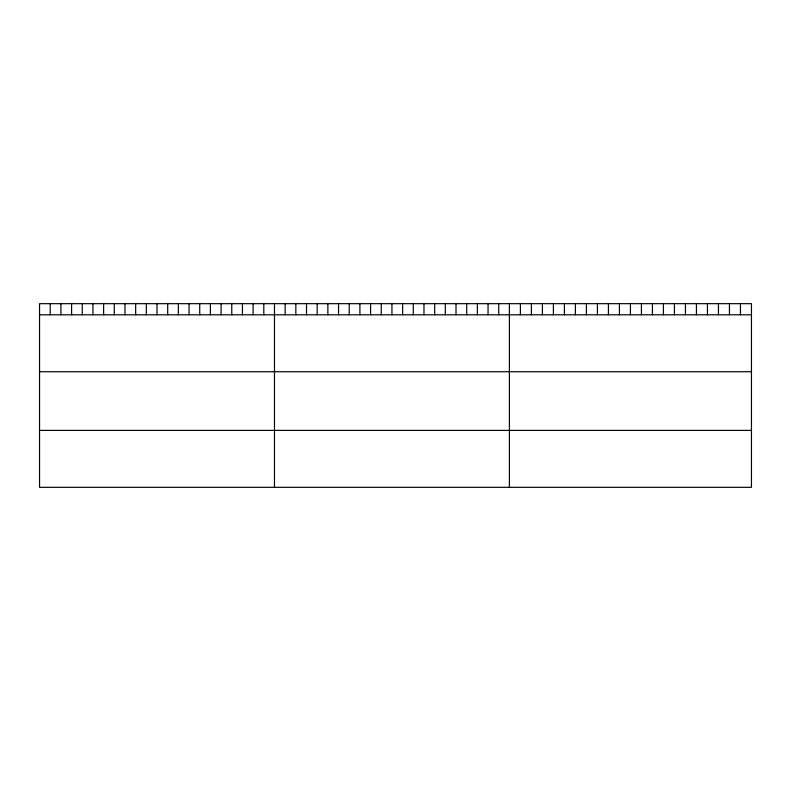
<?xml version="1.0" encoding="UTF-8"?>
<svg xmlns="http://www.w3.org/2000/svg" width="791" height="791" viewBox="0 0 791 791"><rect width="100%" height="100%" fill="white"/><g stroke="black" fill="none" stroke-linecap="round" stroke-linejoin="round"><path stroke-width="1.19" d="M751.45 314.798L751.45 487.325L39.55 487.325L39.55 303.675L751.45 303.675L751.45 314.798L39.55 314.798M39.55 371.73L751.45 371.73M39.55 430.393L751.45 430.393M740.445 303.675L740.445 314.798M729.45 303.675L729.45 314.798M718.446 303.675L718.446 314.798M707.441 303.675L707.441 314.798M696.436 303.675L696.436 314.798M685.441 303.675L685.441 314.798M674.436 303.675L674.436 314.798M663.431 303.675L663.431 314.798M652.427 303.675L652.427 314.798M641.432 303.675L641.432 314.798M630.427 303.675L630.427 314.798M619.422 303.675L619.422 314.798M608.427 303.675L608.427 314.798M597.423 303.675L597.423 314.798M586.418 303.675L586.418 314.798M575.413 303.675L575.413 314.798M564.418 303.675L564.418 314.798M553.413 303.675L553.413 314.798M542.408 303.675L542.408 314.798M531.404 303.675L531.404 314.798M520.409 303.675L520.409 314.798M509.404 303.675L509.404 487.325M498.726 303.675L498.726 314.798M488.047 303.675L488.047 314.798M477.369 303.675L477.369 314.798M466.69 303.675L466.69 314.798M456.012 303.675L456.012 314.798M445.333 303.675L445.333 314.798M434.655 303.675L434.655 314.798M423.976 303.675L423.976 314.798M413.298 303.675L413.298 314.798M402.619 303.675L402.619 314.798M391.94 303.675L391.94 314.798M381.262 303.675L381.262 314.798M370.584 303.675L370.584 314.798M359.905 303.675L359.905 314.798M349.226 303.675L349.226 314.798M338.548 303.675L338.548 314.798M327.87 303.675L327.87 314.798M317.191 303.675L317.191 314.798M306.512 303.675L306.512 314.798M295.834 303.675L295.834 314.798M285.155 303.675L285.155 314.798M274.477 303.675L274.477 487.325M263.798 303.675L263.798 314.798M253.12 303.675L253.12 314.798M242.441 303.675L242.441 314.798M231.763 303.675L231.763 314.798M221.084 303.675L221.084 314.798M210.406 303.675L210.406 314.798M199.727 303.675L199.727 314.798M189.049 303.675L189.049 314.798M178.371 303.675L178.371 314.798M167.692 303.675L167.692 314.798M157.014 303.675L157.014 314.798M146.335 303.675L146.335 314.798M135.656 303.675L135.656 314.798M124.978 303.675L124.978 314.798M114.299 303.675L114.299 314.798M103.621 303.675L103.621 314.798M92.942 303.675L92.942 314.798M82.264 303.675L82.264 314.798M71.586 303.675L71.586 314.798M60.907 303.675L60.907 314.798M50.228 303.675L50.228 314.798"/></g></svg>
